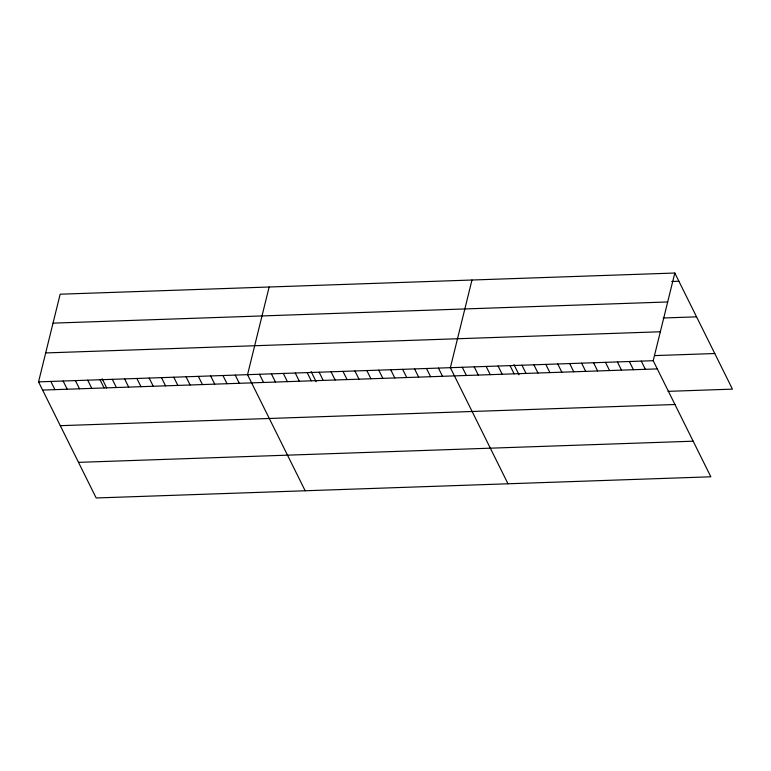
<?xml version="1.0" encoding="UTF-8"?>
<svg xmlns="http://www.w3.org/2000/svg" width="771" height="771" viewBox="0 0 771 771"><rect width="100%" height="100%" fill="white"/><g stroke="black" fill="none" stroke-linecap="round" stroke-linejoin="round"><path stroke-width="1.16" d="M674.818 273.03L653.21 360.693L710.843 476.796L96.182 497.97L38.55 381.867L60.157 294.204L674.818 273.03L732.45 389.133L668.023 391.35M269.137 287.005L247.539 374.667L305.171 490.77M471.977 280.018L450.37 367.68L508.002 483.783M671.734 281.482L678.894 281.242M53.026 323.136L667.686 301.962M663.156 317.989L696.56 316.842M45.682 352.935L660.342 331.771M655.119 355.585L714.775 353.523M38.55 381.867L653.21 360.693M42.627 390.068L657.287 368.904M60.302 425.679L674.962 404.505M78.507 462.359L693.168 441.195M641.279 361.107L645.356 369.309M629.348 361.522L633.425 369.723M617.417 361.927L621.493 370.138M605.486 362.341L609.562 370.543M593.554 362.755L597.631 370.957M581.623 363.16L585.69 371.362M569.692 363.575L573.759 371.776M557.761 363.979L561.828 372.191M545.829 364.394L549.896 372.595M533.898 364.808L537.965 373.01M521.967 365.213L526.034 373.424M513.958 364.587L519.008 374.754M510.036 365.627L514.103 373.829M498.105 366.042L502.172 374.243M486.173 366.447L490.24 374.658M474.232 366.861L478.309 375.063M462.301 367.275L466.378 375.477M438.439 368.095L442.515 376.296M426.508 368.509L430.584 376.711M414.576 368.914L418.653 377.115M402.645 369.328L406.722 377.53M390.714 369.733L394.791 377.944M378.783 370.147L382.859 378.349M366.851 370.562L370.928 378.763M354.92 370.967L358.997 379.178M342.989 371.381L347.066 379.583M331.058 371.795L335.134 379.997M319.127 372.2L323.194 380.411M311.118 371.574L316.168 381.741M307.195 372.615L311.262 380.816M295.264 373.029L299.331 381.231M283.333 373.434L287.4 381.645M271.402 373.848L275.469 382.05M259.47 374.253L263.537 382.464M235.242 375.091L239.318 383.293M222.944 375.516L227.021 383.717M210.656 375.94L214.724 384.141M198.359 376.364L202.436 384.565M186.071 376.788L190.138 384.989M173.774 377.212L177.85 385.413M161.486 377.636L165.553 385.837M149.189 378.06L153.265 386.261M136.901 378.484L140.968 386.685M124.603 378.898L128.68 387.109M112.306 379.322L116.382 387.534M102.129 378.763L106.677 387.919M100.018 379.746L104.085 387.958M87.721 380.17L91.797 388.382M75.433 380.595L79.5 388.806M63.135 381.019L67.212 389.22M50.847 381.443L54.914 389.644"/></g></svg>
